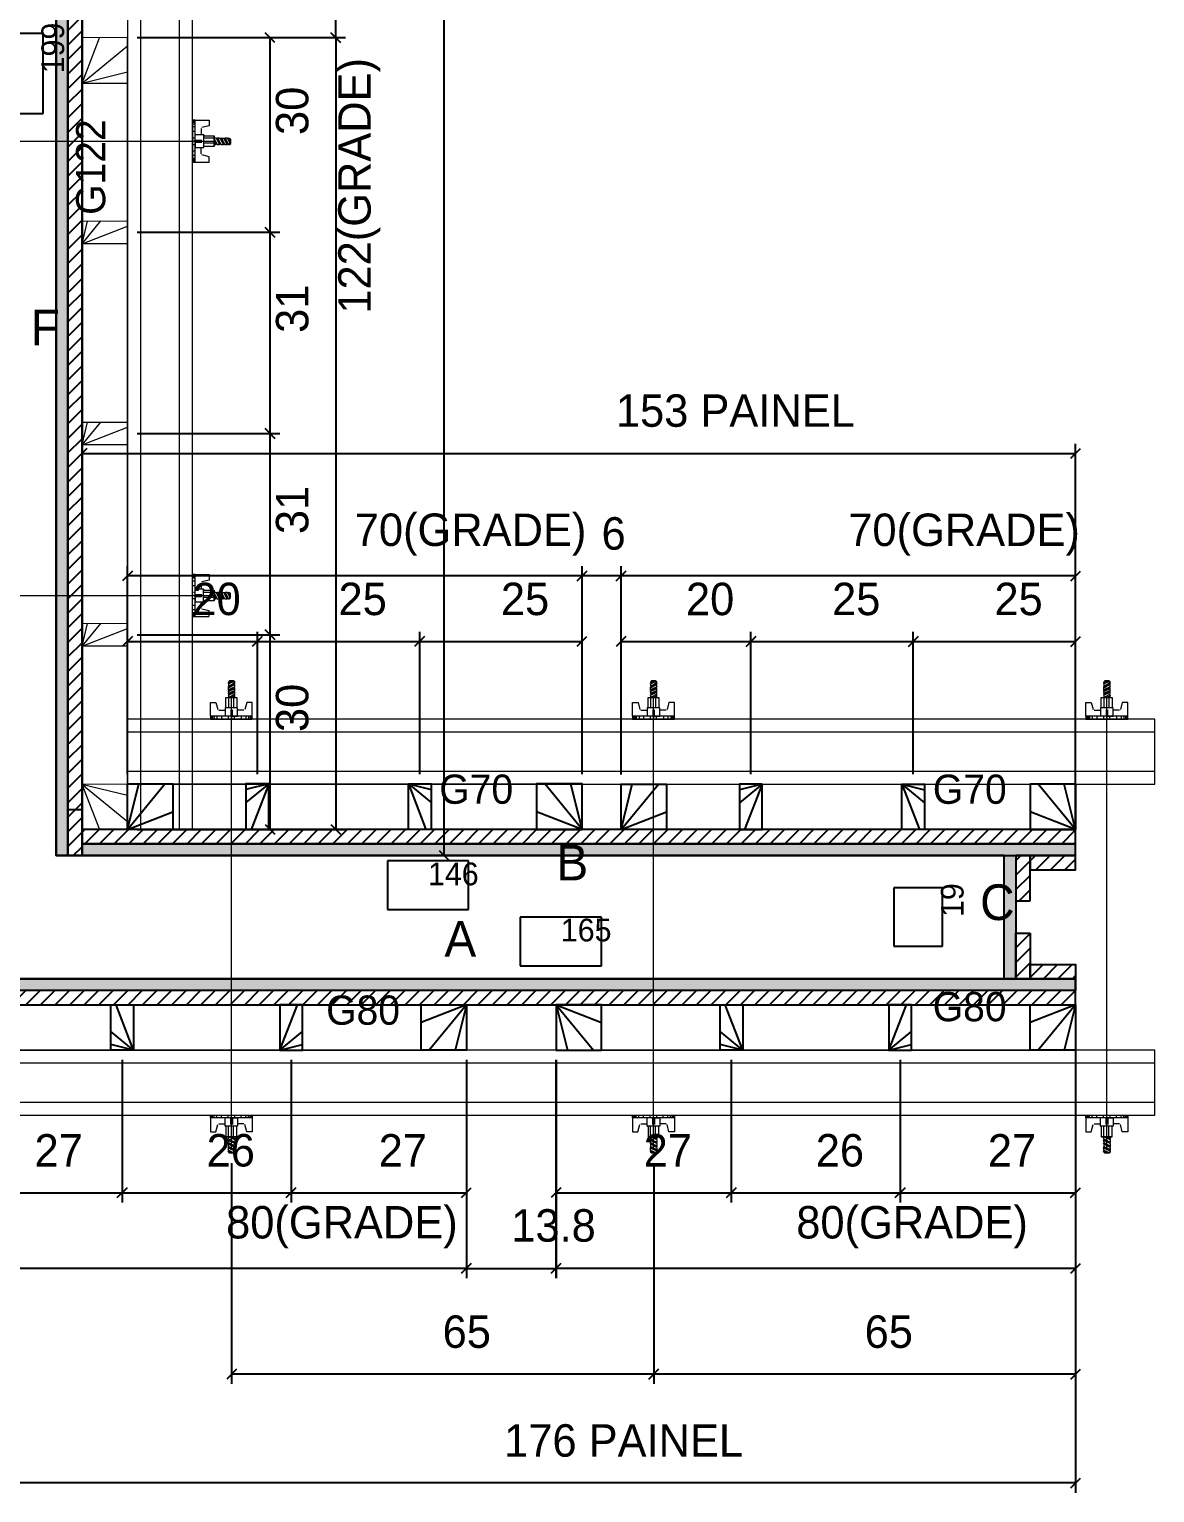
# Model space of a CAD drawing. Header units: metres. Extents: x 16439 to 20627, y 1619 to 2350.
# Drawn here: x 16614.9 to 16961.5, y 1619.1 to 2070.1 of the extents above; entities that cross this region are included whole.
import ezdxf

# ---------------------------------------------------------------- set-up
doc = ezdxf.new("R2010")
doc.units = ezdxf.units.M
for name, color, linetype in [('CHAPA', 7, 'Continuous'), ('CONCRETO', 7, 'Continuous'), ('COTA', 7, 'Continuous'), ('Hachura', 7, 'Continuous'), ('Madeira', 7, 'Continuous'), ('MEIO_PONT', 7, 'Continuous'), ('Perfil Metálico', 7, 'Continuous'), ('SARRAFO', 7, 'Continuous'), ('TEXTO_GERAL', 7, 'Continuous')]:
    doc.layers.add(name, color=color, linetype=linetype)

msp = doc.modelspace()

# ---------------------------------------------------------------- hatches: boundary and pattern name
at = {"layer": 'Hachura'}
h = msp.add_hatch(color=7, dxfattribs=at)
h.dxf.hatch_style = 1
h.paths.add_polyline_path([(16626.73, 2235.51), (16623.13, 2235.51), (16623.13, 1815.51), (16626.73, 1815.51), (16626.73, 2235.51)])
h = msp.add_hatch(dxfattribs=at)
h.set_pattern_fill('ANSI31')
h.paths.add_polyline_path([(16631.13, 2235.51), (16626.73, 2235.51), (16626.73, 1815.51), (16631.13, 1815.51), (16631.13, 2235.51)])
h = msp.add_hatch(dxfattribs=at)
h.set_pattern_fill('ANSI31')
h.paths.add_polyline_path([(16631.13, 1819.11), (16631.13, 1823.51), (16937.13, 1823.51), (16937.13, 1819.11), (16631.13, 1819.11)])
h = msp.add_hatch(color=7, dxfattribs=at)
h.dxf.hatch_style = 1
h.paths.add_polyline_path([(16631.13, 1815.51), (16937.13, 1815.51), (16937.13, 1819.11), (16631.13, 1819.11), (16631.13, 1815.51)])
h = msp.add_hatch(color=7, dxfattribs=at)
h.dxf.hatch_style = 1
h.paths.add_polyline_path([(16918.73, 1777.51), (16915.13, 1777.51), (16915.13, 1815.51), (16918.73, 1815.51), (16918.73, 1777.51)])
h = msp.add_hatch(dxfattribs=at)
h.set_pattern_fill('ANSI31')
h.paths.add_polyline_path([(16918.73, 1815.51), (16923.13, 1815.51), (16923.13, 1801.51), (16918.73, 1801.51), (16918.73, 1815.51)])
h = msp.add_hatch(dxfattribs=at)
h.set_pattern_fill('ANSI31')
h.paths.add_polyline_path([(16923.13, 1811.11), (16923.13, 1815.51), (16937.13, 1815.51), (16937.13, 1811.11), (16923.13, 1811.11)])
h = msp.add_hatch(dxfattribs=at)
h.set_pattern_fill('ANSI31')
h.paths.add_polyline_path([(16918.73, 1777.51), (16923.13, 1777.51), (16923.13, 1791.51), (16918.73, 1791.51), (16918.73, 1777.51)])
h = msp.add_hatch(dxfattribs=at)
h.set_pattern_fill('ANSI31')
h.paths.add_polyline_path([(16923.13, 1781.91), (16923.13, 1777.51), (16937.13, 1777.51), (16937.13, 1781.91), (16923.13, 1781.91)])
h = msp.add_hatch(color=7, dxfattribs=at)
h.dxf.hatch_style = 1
h.paths.add_polyline_path([(16585.13, 1777.51), (16937.13, 1777.51), (16937.13, 1773.91), (16585.13, 1773.91), (16585.13, 1777.51)])
h = msp.add_hatch(dxfattribs=at)
h.set_pattern_fill('ANSI31')
h.paths.add_polyline_path([(16585.13, 1773.91), (16585.13, 1769.51), (16937.13, 1769.51), (16937.13, 1773.91), (16585.13, 1773.91)])

# ---------------------------------------------------------------- linework, layer by layer
at = {"layer": 'CHAPA', "color": 1, "lineweight": 25}
for points in [[(16623.13, 2235.51), (16623.13, 1815.51), (16626.73, 1815.51), (16626.73, 2235.51)], [(16631.13, 1815.51), (16937.13, 1815.51), (16937.13, 1819.11), (16631.13, 1819.11)], [(16918.73, 1777.51), (16915.13, 1777.51), (16915.13, 1815.51), (16918.73, 1815.51)], [(16585.13, 1777.51), (16937.13, 1777.51), (16937.13, 1773.91), (16585.13, 1773.91)]]:
    msp.add_lwpolyline(points, close=True, dxfattribs=at)
at = {"layer": 'CONCRETO', "color": 2, "lineweight": 25}
msp.add_lwpolyline([(16915.13, 1777.51), (16915.13, 1815.51), (16623.13, 1815.51), (16623.13, 2213.51), (16585.13, 2213.51), (16585.13, 1777.51)], close=True, dxfattribs=at)
at = {"layer": 'COTA', "color": 241, "lineweight": 25}
for p, q in [((16742.61, 2235.51), (16742.61, 1815.51)), ((16709.26, 2067.52), (16709.26, 2075.53)), ((16648.11, 2067.52), (16712.26, 2067.52)), ((16648.12, 2067.52), (16692.06, 2067.52)), ((16648.13, 2067.52), (16712.26, 2067.52)), ((16689.06, 2007.53), (16689.06, 2067.52)), ((16709.26, 2067.52), (16709.26, 1823.53)), ((16648.12, 2007.53), (16692.06, 2007.53)), ((16648.12, 2007.53), (16692.06, 2007.53)), ((16689.06, 1945.53), (16689.06, 2007.53)), ((16648.12, 1945.53), (16692.06, 1945.53)), ((16648.12, 1945.53), (16692.06, 1945.53)), ((16689.06, 1883.53), (16689.06, 1945.53)), ((16631.13, 1818.51), (16631.13, 1942.38)), ((16631.13, 1939.38), (16937.13, 1939.38)), ((16937.13, 1818.51), (16937.13, 1942.38)), ((16645.13, 1840.5), (16645.13, 1904.65)), ((16785.13, 1840.52), (16785.13, 1904.65)), ((16785.13, 1840.53), (16785.13, 1904.63)), ((16797.13, 1840.48), (16797.13, 1904.63)), ((16797.13, 1840.51), (16797.13, 1904.63)), ((16937.12, 1840.51), (16937.12, 1904.63)), ((16785.13, 1901.65), (16645.13, 1901.65)), ((16797.13, 1901.63), (16785.13, 1901.63)), ((16937.12, 1901.63), (16797.13, 1901.63)), ((16645.13, 1840.53), (16645.13, 1884.45)), ((16645.13, 1881.45), (16685.13, 1881.45)), ((16648.12, 1883.53), (16692.06, 1883.53)), ((16648.12, 1883.53), (16692.06, 1883.53)), ((16685.13, 1840.53), (16685.13, 1884.45)), ((16685.13, 1840.53), (16685.13, 1884.45)), ((16685.13, 1881.45), (16735.13, 1881.45)), ((16689.06, 1823.53), (16689.06, 1883.53)), ((16735.13, 1840.53), (16735.13, 1884.45)), ((16735.13, 1840.53), (16735.13, 1884.45)), ((16735.13, 1881.45), (16785.13, 1881.45)), ((16785.13, 1840.52), (16785.13, 1884.45)), ((16797.13, 1840.51), (16797.13, 1884.44)), ((16797.13, 1881.44), (16837.13, 1881.44)), ((16837.13, 1840.51), (16837.13, 1884.44)), ((16837.13, 1840.51), (16837.13, 1884.44)), ((16837.13, 1881.44), (16887.13, 1881.44)), ((16887.13, 1840.51), (16887.13, 1884.44)), ((16887.13, 1840.51), (16887.13, 1884.44)), ((16887.13, 1881.44), (16937.13, 1881.44)), ((16937.13, 1840.51), (16937.13, 1884.44)), ((16648.13, 1823.53), (16692.06, 1823.53)), ((16648.13, 1823.53), (16712.26, 1823.53)), ((16634.13, 1815.51), (16745.61, 1815.51)), ((16937.13, 1766.47), (16937.13, 1619.11)), ((16937.13, 1766.47), (16937.13, 1652.64)), ((16643.5, 1752.47), (16643.5, 1708.54)), ((16643.5, 1752.47), (16643.5, 1708.54)), ((16695.5, 1752.47), (16695.5, 1708.54)), ((16695.5, 1752.47), (16695.5, 1708.54)), ((16749.5, 1752.47), (16749.5, 1708.54)), ((16749.5, 1752.47), (16749.5, 1685.24)), ((16749.53, 1752.47), (16749.53, 1685.24)), ((16777.1, 1752.47), (16777.1, 1708.54)), ((16777.1, 1752.47), (16777.1, 1685.24)), ((16777.13, 1752.51), (16777.13, 1685.24)), ((16831.1, 1752.47), (16831.1, 1708.54)), ((16831.1, 1752.47), (16831.1, 1708.54)), ((16883.1, 1752.47), (16883.1, 1708.54)), ((16883.1, 1752.47), (16883.1, 1708.54)), ((16937.1, 1752.47), (16937.1, 1708.54)), ((16937.13, 1752.47), (16937.13, 1685.24)), ((16677.19, 1720.71), (16677.19, 1652.64)), ((16807.19, 1720.71), (16807.19, 1652.64)), ((16807.19, 1720.71), (16807.19, 1652.64)), ((16589.5, 1711.54), (16643.5, 1711.54)), ((16643.5, 1711.54), (16695.5, 1711.54)), ((16695.5, 1711.54), (16749.5, 1711.54)), ((16777.1, 1711.54), (16831.1, 1711.54)), ((16831.1, 1711.54), (16883.1, 1711.54)), ((16883.1, 1711.54), (16937.1, 1711.54)), ((16749.5, 1688.24), (16589.5, 1688.24)), ((16749.53, 1688.24), (16777.13, 1688.24)), ((16937.13, 1688.24), (16777.1, 1688.24)), ((16807.19, 1655.64), (16677.19, 1655.64)), ((16937.13, 1655.64), (16807.19, 1655.64)), ((16937.13, 1622.11), (16585.13, 1622.11))]:
    msp.add_line(p, q, dxfattribs=at)
at = {"layer": 'COTA', "color": 180, "lineweight": 25}
for p, q in [((16619.13, 2068.84), (16604.13, 2068.84)), ((16619.13, 2044.18), (16619.13, 2068.84)), ((16604.13, 2044.18), (16619.13, 2044.18)), ((16750.17, 1813.81), (16725.17, 1813.81)), ((16725.17, 1813.81), (16725.17, 1798.81)), ((16750.17, 1798.81), (16750.17, 1813.81)), ((16896.13, 1805.51), (16881.13, 1805.51)), ((16881.13, 1805.51), (16881.13, 1787.51)), ((16896.13, 1787.51), (16896.13, 1805.51)), ((16725.17, 1798.81), (16750.17, 1798.81)), ((16791.09, 1796.51), (16766.09, 1796.51)), ((16766.09, 1796.51), (16766.09, 1781.51)), ((16791.09, 1781.51), (16791.09, 1796.51)), ((16881.13, 1787.51), (16896.13, 1787.51)), ((16766.09, 1781.51), (16791.09, 1781.51))]:
    msp.add_line(p, q, dxfattribs=at)
at = {"layer": 'COTA', "color": 0, "lineweight": 25}
for p, q in [((16690.56, 2066.02), (16687.56, 2069.02)), ((16710.76, 2066.02), (16707.76, 2069.02)), ((16707.76, 2069.02), (16710.76, 2066.02)), ((16690.56, 2006.03), (16687.56, 2009.03)), ((16687.56, 2009.03), (16690.56, 2006.03)), ((16690.56, 1944.03), (16687.56, 1947.03)), ((16687.56, 1947.03), (16690.56, 1944.03)), ((16632.63, 1940.88), (16629.63, 1937.88)), ((16935.63, 1937.88), (16938.63, 1940.88)), ((16646.63, 1903.15), (16643.63, 1900.15)), ((16783.63, 1900.15), (16786.63, 1903.15)), ((16786.63, 1903.13), (16783.63, 1900.13)), ((16798.63, 1903.13), (16795.63, 1900.13)), ((16795.63, 1900.13), (16798.63, 1903.13)), ((16935.62, 1900.13), (16938.62, 1903.13)), ((16646.63, 1882.95), (16643.63, 1879.95)), ((16683.63, 1879.95), (16686.63, 1882.95)), ((16686.63, 1882.95), (16683.63, 1879.95)), ((16690.56, 1882.03), (16687.56, 1885.03)), ((16687.56, 1885.03), (16690.56, 1882.03)), ((16733.63, 1879.95), (16736.63, 1882.95)), ((16736.63, 1882.95), (16733.63, 1879.95)), ((16783.63, 1879.95), (16786.63, 1882.95)), ((16798.63, 1882.94), (16795.63, 1879.94)), ((16835.63, 1879.94), (16838.63, 1882.94)), ((16838.63, 1882.94), (16835.63, 1879.94)), ((16885.63, 1879.94), (16888.63, 1882.94)), ((16888.63, 1882.94), (16885.63, 1879.94)), ((16935.63, 1879.94), (16938.63, 1882.94)), ((16687.56, 1825.03), (16690.56, 1822.03)), ((16707.76, 1825.03), (16710.76, 1822.03)), ((16741.11, 1817.01), (16744.11, 1814.01)), ((16642, 1710.04), (16645, 1713.04)), ((16645, 1713.04), (16642, 1710.04)), ((16694, 1710.04), (16697, 1713.04)), ((16697, 1713.04), (16694, 1710.04)), ((16748, 1710.04), (16751, 1713.04)), ((16778.6, 1713.04), (16775.6, 1710.04)), ((16829.6, 1710.04), (16832.6, 1713.04)), ((16832.6, 1713.04), (16829.6, 1710.04)), ((16881.6, 1710.04), (16884.6, 1713.04)), ((16884.6, 1713.04), (16881.6, 1710.04)), ((16935.6, 1710.04), (16938.6, 1713.04)), ((16748, 1686.74), (16751, 1689.74)), ((16751.03, 1689.74), (16748.03, 1686.74)), ((16778.6, 1689.74), (16775.6, 1686.74)), ((16775.63, 1686.74), (16778.63, 1689.74)), ((16935.63, 1686.74), (16938.63, 1689.74)), ((16678.69, 1657.14), (16675.69, 1654.14)), ((16808.69, 1657.14), (16805.69, 1654.14)), ((16805.69, 1654.14), (16808.69, 1657.14)), ((16935.63, 1654.14), (16938.63, 1657.14)), ((16935.63, 1620.61), (16938.63, 1623.61))]:
    msp.add_line(p, q, dxfattribs=at)
at = {"layer": 'Hachura', "color": 0, "lineweight": 9}
for p, q in [((16666.04, 2041.91), (16665.11, 2041.91)), ((16666.04, 2041.7), (16665.11, 2041.7)), ((16666.04, 2041.37), (16665.11, 2041.37)), ((16666.04, 2040.9), (16665.11, 2040.9)), ((16666.04, 2040.06), (16665.11, 2040.06)), ((16665.12, 2042.05), (16665.12, 2029.16)), ((16666.02, 2042.05), (16665.12, 2042.05)), ((16665.12, 2041.1), (16665.12, 2033.28)), ((16666.04, 2038.63), (16665.12, 2038.63)), ((16666.02, 2029.15), (16666.02, 2042.05)), ((16666.02, 2042.05), (16670.28, 2042.05)), ((16667.83, 2039.48), (16667.83, 2037.53)), ((16670.28, 2040.37), (16668.07, 2039.79)), ((16670.28, 2042.05), (16670.28, 2040.37)), ((16666.02, 2035.6), (16665.12, 2035.6)), ((16665.27, 2034.64), (16665.7, 2034.64)), ((16665.89, 2036.58), (16665.46, 2036.58)), ((16665.7, 2034.64), (16665.91, 2034.64)), ((16668.6, 2037.54), (16666.02, 2037.54)), ((16668.02, 2035.81), (16666.02, 2035.81)), ((16666.02, 2035.6), (16666.02, 2033.67)), ((16666.02, 2035.29), (16668.02, 2035.29)), ((16666.02, 2034.31), (16666.02, 2034.96)), ((16666.02, 2029.15), (16666.02, 2034.31)), ((16668.6, 2033.67), (16668.6, 2037.54)), ((16668.6, 2037.54), (16668.6, 2037.28)), ((16668.6, 2037.54), (16668.6, 2037.28)), ((16668.6, 2037.28), (16671.82, 2037.28)), ((16671.82, 2036.51), (16668.6, 2036.51)), ((16671.82, 2034.96), (16668.6, 2034.96)), ((16671.76, 2037.28), (16671.76, 2033.93)), ((16671.82, 2037.28), (16671.82, 2033.93)), ((16672.47, 2036.51), (16671.82, 2036.51)), ((16672.79, 2034.57), (16671.82, 2036.51)), ((16671.82, 2035.73), (16672.46, 2034.46)), ((16671.82, 2035.47), (16672.28, 2034.57)), ((16671.82, 2034.57), (16672.28, 2034.57)), ((16672.47, 2036.51), (16673.44, 2034.57)), ((16672.55, 2036.61), (16673.62, 2034.46)), ((16673.86, 2034.5), (16672.78, 2036.66)), ((16672.79, 2034.57), (16673.44, 2034.57)), ((16673.42, 2036.51), (16672.98, 2036.51)), ((16673.95, 2034.57), (16672.98, 2036.51)), ((16673.42, 2036.51), (16673.63, 2036.51)), ((16673.63, 2036.51), (16674.6, 2034.57)), ((16673.71, 2036.61), (16674.78, 2034.46)), ((16675.02, 2034.5), (16673.94, 2036.66)), ((16673.95, 2034.57), (16674.6, 2034.57)), ((16674.15, 2036.51), (16674.79, 2036.51)), ((16675.11, 2034.57), (16674.15, 2036.51)), ((16674.39, 2034.57), (16674.6, 2034.57)), ((16674.79, 2036.51), (16675.76, 2034.57)), ((16674.87, 2036.61), (16675.94, 2034.46)), ((16676.18, 2034.5), (16675.1, 2036.66)), ((16675.11, 2034.57), (16675.76, 2034.57)), ((16676.27, 2034.57), (16675.31, 2036.51)), ((16675.95, 2036.51), (16675.31, 2036.51)), ((16676.27, 2034.57), (16675.31, 2036.51)), ((16675.95, 2036.51), (16676.6, 2035.22)), ((16676.03, 2036.61), (16676.6, 2035.47)), ((16676.6, 2035.99), (16676.26, 2036.66)), ((16676.27, 2034.57), (16676.6, 2034.57)), ((16676.6, 2036.25), (16676.47, 2036.51)), ((16676.59, 2036.5), (16676.92, 2036.18)), ((16676.59, 2036.5), (16676.59, 2034.57)), ((16676.59, 2034.57), (16676.92, 2034.89)), ((16676.92, 2034.89), (16676.92, 2036.18)), ((16666.04, 2032.56), (16665.11, 2032.56)), ((16666.04, 2031.15), (16665.11, 2031.15)), ((16666.04, 2030.31), (16665.11, 2030.31)), ((16666.04, 2029.84), (16665.11, 2029.84)), ((16666.04, 2029.5), (16665.11, 2029.5)), ((16666.02, 2033.67), (16668.6, 2033.67)), ((16667.83, 2031.72), (16667.83, 2033.67)), ((16670.28, 2030.83), (16668.07, 2031.41)), ((16671.82, 2033.93), (16668.6, 2033.93)), ((16670.28, 2029.15), (16670.28, 2030.83)), ((16666.04, 2029.29), (16665.11, 2029.29)), ((16665.12, 2029.16), (16670.25, 2029.16)), ((16666.01, 1901.91), (16665.08, 1901.91)), ((16666.01, 1901.7), (16665.08, 1901.7)), ((16666.01, 1901.37), (16665.08, 1901.37)), ((16666.01, 1900.9), (16665.08, 1900.9)), ((16666.01, 1900.06), (16665.08, 1900.06)), ((16665.09, 1902.05), (16665.09, 1889.16)), ((16665.99, 1902.05), (16665.09, 1902.05)), ((16665.09, 1901.1), (16665.09, 1893.28)), ((16665.99, 1889.15), (16665.99, 1902.05)), ((16665.99, 1902.05), (16670.25, 1902.05)), ((16667.8, 1899.48), (16667.8, 1897.53)), ((16670.25, 1900.37), (16668.04, 1899.79)), ((16670.25, 1902.05), (16670.25, 1900.37)), ((16666.01, 1898.63), (16665.09, 1898.63)), ((16665.99, 1895.6), (16665.09, 1895.6)), ((16665.24, 1894.64), (16665.67, 1894.64)), ((16665.87, 1896.58), (16665.43, 1896.58)), ((16665.67, 1894.64), (16665.88, 1894.64)), ((16668.57, 1897.54), (16665.99, 1897.54)), ((16667.99, 1895.81), (16665.99, 1895.81)), ((16665.99, 1895.6), (16665.99, 1893.67)), ((16665.99, 1895.29), (16667.99, 1895.29)), ((16665.99, 1894.31), (16665.99, 1894.96)), ((16665.99, 1889.15), (16665.99, 1894.31)), ((16668.57, 1893.67), (16668.57, 1897.54)), ((16668.57, 1897.54), (16668.57, 1897.28)), ((16668.57, 1897.54), (16668.57, 1897.28)), ((16668.57, 1897.28), (16671.8, 1897.28)), ((16671.8, 1896.51), (16668.57, 1896.51)), ((16671.8, 1894.96), (16668.57, 1894.96)), ((16671.73, 1897.28), (16671.73, 1893.93)), ((16671.8, 1897.28), (16671.8, 1893.93)), ((16672.44, 1896.51), (16671.8, 1896.51)), ((16672.76, 1894.57), (16671.8, 1896.51)), ((16671.8, 1895.73), (16672.43, 1894.46)), ((16671.8, 1895.47), (16672.25, 1894.57)), ((16671.8, 1894.57), (16672.25, 1894.57)), ((16672.44, 1896.51), (16673.41, 1894.57)), ((16672.52, 1896.61), (16673.59, 1894.46)), ((16673.83, 1894.5), (16672.75, 1896.66)), ((16672.76, 1894.57), (16673.41, 1894.57)), ((16673.39, 1896.51), (16672.96, 1896.51)), ((16673.93, 1894.57), (16672.96, 1896.51)), ((16673.39, 1896.51), (16673.6, 1896.51)), ((16673.6, 1896.51), (16674.57, 1894.57)), ((16673.68, 1896.61), (16674.75, 1894.46)), ((16674.99, 1894.5), (16673.91, 1896.66)), ((16673.93, 1894.57), (16674.57, 1894.57)), ((16674.12, 1896.51), (16674.76, 1896.51)), ((16675.09, 1894.57), (16674.12, 1896.51)), ((16674.36, 1894.57), (16674.57, 1894.57)), ((16674.76, 1896.51), (16675.73, 1894.57)), ((16674.84, 1896.61), (16675.91, 1894.46)), ((16676.15, 1894.5), (16675.07, 1896.66)), ((16675.09, 1894.57), (16675.73, 1894.57)), ((16676.25, 1894.57), (16675.28, 1896.51)), ((16675.92, 1896.51), (16675.28, 1896.51)), ((16676.25, 1894.57), (16675.28, 1896.51)), ((16675.92, 1896.51), (16676.57, 1895.22)), ((16676, 1896.61), (16676.57, 1895.47)), ((16676.57, 1895.99), (16676.23, 1896.66)), ((16676.25, 1894.57), (16676.57, 1894.57)), ((16676.57, 1896.25), (16676.44, 1896.51)), ((16676.57, 1896.5), (16676.89, 1896.18)), ((16676.57, 1896.5), (16676.57, 1894.57)), ((16676.57, 1894.57), (16676.89, 1894.89)), ((16676.89, 1894.89), (16676.89, 1896.18)), ((16666.01, 1892.56), (16665.08, 1892.56)), ((16666.01, 1891.15), (16665.08, 1891.15)), ((16666.01, 1890.31), (16665.08, 1890.31)), ((16666.01, 1889.84), (16665.08, 1889.84)), ((16665.99, 1893.67), (16668.57, 1893.67)), ((16667.8, 1891.72), (16667.8, 1893.67)), ((16670.25, 1890.83), (16668.04, 1891.41)), ((16671.8, 1893.93), (16668.57, 1893.93)), ((16670.25, 1889.15), (16670.25, 1890.83)), ((16666.01, 1889.5), (16665.08, 1889.5)), ((16666.01, 1889.29), (16665.08, 1889.29)), ((16665.09, 1889.16), (16670.23, 1889.16)), ((16676.74, 1868.99), (16676.07, 1868.65)), ((16678.23, 1868.58), (16676.07, 1867.49)), ((16678.23, 1867.41), (16676.07, 1866.33)), ((16676.13, 1868.42), (16677.26, 1868.99)), ((16676.13, 1867.26), (16678.27, 1868.33)), ((16676.13, 1866.1), (16678.27, 1867.17)), ((16676.23, 1868.99), (16676.55, 1869.31)), ((16676.48, 1868.99), (16676.23, 1868.86)), ((16676.23, 1868.35), (16677.52, 1868.99)), ((16676.23, 1868.99), (16678.16, 1868.99)), ((16678.16, 1868.67), (16676.23, 1867.7)), ((16678.16, 1868.67), (16676.23, 1867.7)), ((16676.23, 1868.35), (16676.23, 1867.7)), ((16676.23, 1867.18), (16678.16, 1868.15)), ((16678.16, 1867.51), (16676.23, 1866.54)), ((16676.23, 1866.54), (16676.23, 1867.18)), ((16677.84, 1869.31), (16676.55, 1869.31)), ((16678.16, 1868.99), (16677.84, 1869.31)), ((16678.16, 1868.67), (16678.16, 1868.99)), ((16678.16, 1867.51), (16678.16, 1868.15)), ((16806.74, 1868.99), (16806.07, 1868.65)), ((16808.23, 1868.58), (16806.07, 1867.49)), ((16808.23, 1867.41), (16806.07, 1866.33)), ((16806.13, 1868.42), (16807.26, 1868.99)), ((16806.13, 1867.26), (16808.27, 1868.33)), ((16806.13, 1866.1), (16808.27, 1867.17)), ((16806.23, 1868.99), (16806.55, 1869.31)), ((16806.48, 1868.99), (16806.23, 1868.86)), ((16806.23, 1868.35), (16807.52, 1868.99)), ((16806.23, 1868.99), (16808.16, 1868.99)), ((16808.16, 1868.67), (16806.23, 1867.7)), ((16808.16, 1868.67), (16806.23, 1867.7)), ((16806.23, 1868.35), (16806.23, 1867.7)), ((16806.23, 1867.18), (16808.16, 1868.15)), ((16808.16, 1867.51), (16806.23, 1866.54)), ((16806.23, 1866.54), (16806.23, 1867.18)), ((16807.84, 1869.31), (16806.55, 1869.31)), ((16808.16, 1868.99), (16807.84, 1869.31)), ((16808.16, 1868.67), (16808.16, 1868.99)), ((16808.16, 1867.51), (16808.16, 1868.15)), ((16946.34, 1868.99), (16945.67, 1868.65)), ((16947.83, 1868.58), (16945.67, 1867.49)), ((16947.83, 1867.41), (16945.67, 1866.33)), ((16945.73, 1868.42), (16946.86, 1868.99)), ((16945.73, 1867.26), (16947.87, 1868.33)), ((16945.73, 1866.1), (16947.87, 1867.17)), ((16946.08, 1868.99), (16945.82, 1868.86)), ((16945.82, 1868.35), (16947.11, 1868.99)), ((16947.76, 1868.67), (16945.82, 1867.7)), ((16947.76, 1868.67), (16945.82, 1867.7)), ((16945.82, 1868.35), (16945.82, 1867.7)), ((16945.82, 1867.18), (16947.76, 1868.15)), ((16947.76, 1867.51), (16945.82, 1866.54)), ((16945.82, 1866.54), (16945.82, 1867.18)), ((16945.83, 1868.99), (16946.15, 1869.31)), ((16945.83, 1868.99), (16947.76, 1868.99)), ((16947.44, 1869.31), (16946.15, 1869.31)), ((16947.76, 1868.99), (16947.44, 1869.31)), ((16947.76, 1868.67), (16947.76, 1868.99)), ((16947.76, 1867.51), (16947.76, 1868.15)), ((16670.68, 1858.41), (16670.68, 1862.67)), ((16670.68, 1862.67), (16672.36, 1862.67)), ((16672.36, 1862.67), (16672.94, 1860.46)), ((16675.45, 1864.22), (16678.81, 1864.22)), ((16675.45, 1860.99), (16675.45, 1864.22)), ((16675.45, 1864.15), (16678.81, 1864.15)), ((16678.23, 1866.25), (16676.07, 1865.17)), ((16676.13, 1864.94), (16678.27, 1866.01)), ((16676.23, 1866.02), (16678.16, 1866.99)), ((16678.16, 1866.35), (16676.23, 1865.38)), ((16676.23, 1865.81), (16676.23, 1866.02)), ((16676.23, 1864.86), (16678.16, 1865.83)), ((16676.23, 1865.81), (16676.23, 1865.38)), ((16678.16, 1865.19), (16676.23, 1864.22)), ((16676.23, 1864.86), (16676.23, 1864.22)), ((16676.23, 1864.22), (16676.23, 1860.99)), ((16677, 1864.22), (16678.27, 1864.85)), ((16677.26, 1864.22), (16678.16, 1864.67)), ((16677.77, 1864.22), (16677.77, 1860.99)), ((16678.16, 1866.35), (16678.16, 1866.99)), ((16678.16, 1866.78), (16678.16, 1866.99)), ((16678.16, 1865.19), (16678.16, 1865.83)), ((16678.16, 1864.22), (16678.16, 1864.67)), ((16678.81, 1864.22), (16678.81, 1860.99)), ((16681.9, 1862.67), (16681.32, 1860.46)), ((16683.58, 1862.67), (16681.9, 1862.67)), ((16683.57, 1857.51), (16683.57, 1862.65)), ((16800.68, 1858.41), (16800.68, 1862.67)), ((16800.68, 1862.67), (16802.36, 1862.67)), ((16802.36, 1862.67), (16802.94, 1860.46)), ((16805.45, 1864.22), (16808.81, 1864.22)), ((16805.45, 1860.99), (16805.45, 1864.22)), ((16805.45, 1864.15), (16808.81, 1864.15)), ((16808.23, 1866.25), (16806.07, 1865.17)), ((16806.13, 1864.94), (16808.27, 1866.01)), ((16806.23, 1866.02), (16808.16, 1866.99)), ((16808.16, 1866.35), (16806.23, 1865.38)), ((16806.23, 1865.81), (16806.23, 1866.02)), ((16806.23, 1864.86), (16808.16, 1865.83)), ((16806.23, 1865.81), (16806.23, 1865.38)), ((16808.16, 1865.19), (16806.23, 1864.22)), ((16806.23, 1864.86), (16806.23, 1864.22)), ((16806.23, 1864.22), (16806.23, 1860.99)), ((16807, 1864.22), (16808.27, 1864.85)), ((16807.26, 1864.22), (16808.16, 1864.67)), ((16807.77, 1864.22), (16807.77, 1860.99)), ((16808.16, 1866.35), (16808.16, 1866.99)), ((16808.16, 1866.78), (16808.16, 1866.99)), ((16808.16, 1865.19), (16808.16, 1865.83)), ((16808.16, 1864.22), (16808.16, 1864.67)), ((16808.81, 1864.22), (16808.81, 1860.99)), ((16811.9, 1862.67), (16811.32, 1860.46)), ((16813.58, 1862.67), (16811.9, 1862.67)), ((16813.57, 1857.51), (16813.57, 1862.65)), ((16940.28, 1858.41), (16940.28, 1862.67)), ((16940.28, 1862.67), (16941.96, 1862.67)), ((16941.96, 1862.67), (16942.54, 1860.46)), ((16945.05, 1864.22), (16948.4, 1864.22)), ((16945.05, 1860.99), (16945.05, 1864.22)), ((16945.05, 1864.15), (16948.4, 1864.15)), ((16947.83, 1866.25), (16945.67, 1865.17)), ((16945.73, 1864.94), (16947.87, 1866.01)), ((16945.82, 1866.02), (16947.76, 1866.99)), ((16947.76, 1866.35), (16945.82, 1865.38)), ((16945.82, 1865.81), (16945.82, 1866.02)), ((16945.82, 1864.86), (16947.76, 1865.83)), ((16945.82, 1865.81), (16945.82, 1865.38)), ((16947.76, 1865.19), (16945.82, 1864.22)), ((16945.82, 1864.86), (16945.82, 1864.22)), ((16945.82, 1864.22), (16945.82, 1860.99)), ((16946.6, 1864.22), (16947.87, 1864.85)), ((16946.86, 1864.22), (16947.76, 1864.67)), ((16947.37, 1864.22), (16947.37, 1860.99)), ((16947.76, 1866.35), (16947.76, 1866.99)), ((16947.76, 1866.78), (16947.76, 1866.99)), ((16947.76, 1865.19), (16947.76, 1865.83)), ((16947.76, 1864.22), (16947.76, 1864.67)), ((16948.4, 1864.22), (16948.4, 1860.99)), ((16951.5, 1862.67), (16950.92, 1860.46)), ((16953.18, 1862.67), (16951.5, 1862.67)), ((16953.17, 1857.51), (16953.17, 1862.65)), ((16683.58, 1858.41), (16670.68, 1858.41)), ((16670.68, 1858.41), (16670.68, 1857.51)), ((16670.82, 1858.43), (16670.82, 1857.5)), ((16671.03, 1858.43), (16671.03, 1857.5)), ((16671.36, 1858.43), (16671.36, 1857.5)), ((16671.83, 1858.43), (16671.83, 1857.5)), ((16672.67, 1858.43), (16672.67, 1857.5)), ((16673.25, 1860.22), (16675.2, 1860.22)), ((16674.1, 1858.43), (16674.1, 1857.51)), ((16679.06, 1860.99), (16675.19, 1860.99)), ((16675.19, 1860.99), (16675.19, 1858.41)), ((16675.19, 1860.99), (16675.45, 1860.99)), ((16675.19, 1860.99), (16675.45, 1860.99)), ((16676.15, 1858.29), (16676.15, 1857.85)), ((16676.92, 1860.41), (16676.92, 1858.41)), ((16677.13, 1858.41), (16679.06, 1858.41)), ((16677.13, 1858.41), (16677.13, 1857.51)), ((16677.44, 1858.41), (16677.44, 1860.41)), ((16678.42, 1858.41), (16677.77, 1858.41)), ((16678.09, 1858.09), (16678.09, 1858.31)), ((16683.58, 1858.41), (16678.42, 1858.41)), ((16679.06, 1858.41), (16679.06, 1860.99)), ((16681.01, 1860.22), (16679.06, 1860.22)), ((16680.17, 1858.43), (16680.17, 1857.5)), ((16681.58, 1858.43), (16681.58, 1857.5)), ((16682.43, 1858.43), (16682.43, 1857.5)), ((16682.89, 1858.43), (16682.89, 1857.5)), ((16683.23, 1858.43), (16683.23, 1857.5)), ((16683.44, 1858.43), (16683.44, 1857.5)), ((16813.58, 1858.41), (16800.68, 1858.41)), ((16800.68, 1858.41), (16800.68, 1857.51)), ((16800.82, 1858.43), (16800.82, 1857.5)), ((16801.03, 1858.43), (16801.03, 1857.5)), ((16801.36, 1858.43), (16801.36, 1857.5)), ((16801.83, 1858.43), (16801.83, 1857.5)), ((16802.67, 1858.43), (16802.67, 1857.5)), ((16803.25, 1860.22), (16805.2, 1860.22)), ((16804.1, 1858.43), (16804.1, 1857.51)), ((16809.06, 1860.99), (16805.19, 1860.99)), ((16805.19, 1860.99), (16805.19, 1858.41)), ((16805.19, 1860.99), (16805.45, 1860.99)), ((16805.19, 1860.99), (16805.45, 1860.99)), ((16806.15, 1858.29), (16806.15, 1857.85)), ((16806.92, 1860.41), (16806.92, 1858.41)), ((16807.13, 1858.41), (16809.06, 1858.41)), ((16807.13, 1858.41), (16807.13, 1857.51)), ((16807.44, 1858.41), (16807.44, 1860.41)), ((16808.42, 1858.41), (16807.77, 1858.41)), ((16808.09, 1858.09), (16808.09, 1858.31)), ((16813.58, 1858.41), (16808.42, 1858.41)), ((16809.06, 1858.41), (16809.06, 1860.99)), ((16811.01, 1860.22), (16809.06, 1860.22)), ((16810.17, 1858.43), (16810.17, 1857.5)), ((16811.58, 1858.43), (16811.58, 1857.5)), ((16812.43, 1858.43), (16812.43, 1857.5)), ((16812.89, 1858.43), (16812.89, 1857.5)), ((16813.23, 1858.43), (16813.23, 1857.5)), ((16813.44, 1858.43), (16813.44, 1857.5)), ((16953.18, 1858.41), (16940.28, 1858.41)), ((16940.28, 1858.41), (16940.28, 1857.51)), ((16940.42, 1858.43), (16940.42, 1857.5)), ((16940.63, 1858.43), (16940.63, 1857.5)), ((16940.96, 1858.43), (16940.96, 1857.5)), ((16941.43, 1858.43), (16941.43, 1857.5)), ((16942.27, 1858.43), (16942.27, 1857.5)), ((16942.85, 1860.22), (16944.8, 1860.22)), ((16943.7, 1858.43), (16943.7, 1857.51)), ((16948.66, 1860.99), (16944.79, 1860.99)), ((16944.79, 1860.99), (16944.79, 1858.41)), ((16944.79, 1860.99), (16945.05, 1860.99)), ((16944.79, 1860.99), (16945.05, 1860.99)), ((16945.75, 1858.29), (16945.75, 1857.85)), ((16946.52, 1860.41), (16946.52, 1858.41)), ((16946.73, 1858.41), (16948.66, 1858.41)), ((16946.73, 1858.41), (16946.73, 1857.51)), ((16947.04, 1858.41), (16947.04, 1860.41)), ((16948.02, 1858.41), (16947.37, 1858.41)), ((16947.69, 1858.09), (16947.69, 1858.31)), ((16953.18, 1858.41), (16948.02, 1858.41)), ((16948.66, 1858.41), (16948.66, 1860.99)), ((16950.61, 1860.22), (16948.66, 1860.22)), ((16949.77, 1858.43), (16949.77, 1857.5)), ((16951.18, 1858.43), (16951.18, 1857.5)), ((16952.03, 1858.43), (16952.03, 1857.5)), ((16952.49, 1858.43), (16952.49, 1857.5)), ((16952.83, 1858.43), (16952.83, 1857.5)), ((16953.04, 1858.43), (16953.04, 1857.5)), ((16670.68, 1857.51), (16683.57, 1857.51)), ((16671.63, 1857.51), (16679.45, 1857.51)), ((16678.09, 1857.66), (16678.09, 1858.09)), ((16800.68, 1857.51), (16813.57, 1857.51)), ((16801.63, 1857.51), (16809.45, 1857.51)), ((16808.09, 1857.66), (16808.09, 1858.09)), ((16940.28, 1857.51), (16953.17, 1857.51)), ((16941.23, 1857.51), (16949.05, 1857.51)), ((16947.69, 1857.66), (16947.69, 1858.09)), ((16670.67, 1735.51), (16683.57, 1735.51)), ((16670.67, 1734.61), (16670.67, 1735.51)), ((16683.57, 1734.61), (16670.67, 1734.61)), ((16670.67, 1734.61), (16670.67, 1730.35)), ((16670.81, 1734.59), (16670.81, 1735.52)), ((16671.02, 1734.59), (16671.02, 1735.52)), ((16671.36, 1734.59), (16671.36, 1735.52)), ((16671.63, 1735.51), (16679.44, 1735.51)), ((16671.82, 1734.59), (16671.82, 1735.52)), ((16672.35, 1730.35), (16672.93, 1732.56)), ((16672.66, 1734.59), (16672.66, 1735.52)), ((16673.24, 1732.8), (16675.19, 1732.8)), ((16674.1, 1734.59), (16674.1, 1735.51)), ((16675.19, 1732.03), (16675.19, 1734.61)), ((16679.06, 1732.03), (16675.19, 1732.03)), ((16675.19, 1732.03), (16675.45, 1732.03)), ((16675.19, 1732.03), (16675.45, 1732.03)), ((16675.45, 1732.03), (16675.45, 1728.8)), ((16676.15, 1734.73), (16676.15, 1735.17)), ((16676.22, 1728.8), (16676.22, 1732.03)), ((16676.92, 1732.61), (16676.92, 1734.61)), ((16677.12, 1734.61), (16679.06, 1734.61)), ((16677.13, 1734.61), (16677.13, 1735.51)), ((16677.43, 1734.61), (16677.43, 1732.61)), ((16678.41, 1734.61), (16677.77, 1734.61)), ((16677.77, 1728.8), (16677.77, 1732.03)), ((16678.08, 1735.36), (16678.08, 1734.93)), ((16678.08, 1734.93), (16678.08, 1734.72)), ((16683.57, 1734.61), (16678.41, 1734.61)), ((16678.8, 1728.8), (16678.8, 1732.03)), ((16679.06, 1734.61), (16679.06, 1732.03)), ((16681, 1732.8), (16679.06, 1732.8)), ((16680.16, 1734.59), (16680.16, 1735.52)), ((16681.89, 1730.35), (16681.31, 1732.56)), ((16681.58, 1734.59), (16681.58, 1735.52)), ((16682.42, 1734.59), (16682.42, 1735.52)), ((16682.88, 1734.59), (16682.88, 1735.52)), ((16683.22, 1734.59), (16683.22, 1735.52)), ((16683.43, 1734.59), (16683.43, 1735.52)), ((16683.57, 1735.51), (16683.57, 1730.37)), ((16800.67, 1735.51), (16813.57, 1735.51)), ((16800.67, 1734.61), (16800.67, 1735.51)), ((16813.57, 1734.61), (16800.67, 1734.61)), ((16800.67, 1734.61), (16800.67, 1730.35)), ((16800.81, 1734.59), (16800.81, 1735.52)), ((16801.02, 1734.59), (16801.02, 1735.52)), ((16801.36, 1734.59), (16801.36, 1735.52)), ((16801.63, 1735.51), (16809.44, 1735.51)), ((16801.82, 1734.59), (16801.82, 1735.52)), ((16802.35, 1730.35), (16802.93, 1732.56)), ((16802.66, 1734.59), (16802.66, 1735.52)), ((16803.24, 1732.8), (16805.19, 1732.8)), ((16804.1, 1734.59), (16804.1, 1735.51)), ((16805.19, 1732.03), (16805.19, 1734.61)), ((16809.06, 1732.03), (16805.19, 1732.03)), ((16805.19, 1732.03), (16805.45, 1732.03)), ((16805.19, 1732.03), (16805.45, 1732.03)), ((16805.45, 1732.03), (16805.45, 1728.8)), ((16806.15, 1734.73), (16806.15, 1735.17)), ((16806.22, 1728.8), (16806.22, 1732.03)), ((16806.92, 1732.61), (16806.92, 1734.61)), ((16807.12, 1734.61), (16809.06, 1734.61)), ((16807.13, 1734.61), (16807.13, 1735.51)), ((16807.43, 1734.61), (16807.43, 1732.61)), ((16808.41, 1734.61), (16807.77, 1734.61)), ((16807.77, 1728.8), (16807.77, 1732.03)), ((16808.08, 1735.36), (16808.08, 1734.93)), ((16808.08, 1734.93), (16808.08, 1734.72)), ((16813.57, 1734.61), (16808.41, 1734.61)), ((16808.8, 1728.8), (16808.8, 1732.03)), ((16809.06, 1734.61), (16809.06, 1732.03)), ((16811, 1732.8), (16809.06, 1732.8)), ((16810.16, 1734.59), (16810.16, 1735.52)), ((16811.89, 1730.35), (16811.31, 1732.56)), ((16811.58, 1734.59), (16811.58, 1735.52)), ((16812.42, 1734.59), (16812.42, 1735.52)), ((16812.88, 1734.59), (16812.88, 1735.52)), ((16813.22, 1734.59), (16813.22, 1735.52)), ((16813.43, 1734.59), (16813.43, 1735.52)), ((16813.57, 1735.51), (16813.57, 1730.37)), ((16940.28, 1735.51), (16953.17, 1735.51)), ((16940.28, 1734.61), (16940.28, 1735.51)), ((16953.18, 1734.61), (16940.28, 1734.61)), ((16940.28, 1734.61), (16940.28, 1730.35)), ((16940.42, 1734.59), (16940.42, 1735.52)), ((16940.63, 1734.59), (16940.63, 1735.52)), ((16940.96, 1734.59), (16940.96, 1735.52)), ((16941.23, 1735.51), (16949.05, 1735.51)), ((16941.43, 1734.59), (16941.43, 1735.52)), ((16941.96, 1730.35), (16942.54, 1732.56)), ((16942.27, 1734.59), (16942.27, 1735.52)), ((16942.85, 1732.8), (16944.8, 1732.8)), ((16943.7, 1734.59), (16943.7, 1735.51)), ((16944.79, 1732.03), (16944.79, 1734.61)), ((16948.66, 1732.03), (16944.79, 1732.03)), ((16944.79, 1732.03), (16945.05, 1732.03)), ((16944.79, 1732.03), (16945.05, 1732.03)), ((16945.05, 1732.03), (16945.05, 1728.8)), ((16945.75, 1734.73), (16945.75, 1735.17)), ((16945.83, 1728.8), (16945.83, 1732.03)), ((16946.52, 1732.61), (16946.52, 1734.61)), ((16946.73, 1734.61), (16946.73, 1735.51)), ((16946.73, 1734.61), (16948.66, 1734.61)), ((16947.04, 1734.61), (16947.04, 1732.61)), ((16948.02, 1734.61), (16947.37, 1734.61)), ((16947.37, 1728.8), (16947.37, 1732.03)), ((16947.69, 1735.36), (16947.69, 1734.93)), ((16947.69, 1734.93), (16947.69, 1734.72)), ((16953.18, 1734.61), (16948.02, 1734.61)), ((16948.41, 1728.8), (16948.41, 1732.03)), ((16948.66, 1734.61), (16948.66, 1732.03)), ((16950.61, 1732.8), (16948.66, 1732.8)), ((16949.77, 1734.59), (16949.77, 1735.52)), ((16951.5, 1730.35), (16950.92, 1732.56)), ((16951.18, 1734.59), (16951.18, 1735.52)), ((16952.03, 1734.59), (16952.03, 1735.52)), ((16952.49, 1734.59), (16952.49, 1735.52)), ((16952.83, 1734.59), (16952.83, 1735.52)), ((16953.04, 1734.59), (16953.04, 1735.52)), ((16953.17, 1735.51), (16953.17, 1730.37)), ((16670.67, 1730.35), (16672.35, 1730.35)), ((16675.45, 1728.87), (16678.8, 1728.87)), ((16675.45, 1728.8), (16678.8, 1728.8)), ((16678.23, 1726.77), (16676.06, 1727.85)), ((16676.12, 1728.08), (16678.26, 1727.01)), ((16676.22, 1728.16), (16676.22, 1728.8)), ((16678.15, 1727.84), (16676.22, 1728.8)), ((16676.22, 1728.16), (16678.15, 1727.19)), ((16676.22, 1727.21), (16676.22, 1727.64)), ((16678.15, 1726.68), (16676.22, 1727.64)), ((16676.99, 1728.8), (16678.26, 1728.17)), ((16677.25, 1728.8), (16678.15, 1728.35)), ((16678.15, 1728.8), (16678.15, 1728.35)), ((16678.15, 1727.84), (16678.15, 1727.19)), ((16683.57, 1730.35), (16681.89, 1730.35)), ((16800.67, 1730.35), (16802.35, 1730.35)), ((16805.45, 1728.87), (16808.8, 1728.87)), ((16805.45, 1728.8), (16808.8, 1728.8)), ((16808.23, 1726.77), (16806.06, 1727.85)), ((16806.12, 1728.08), (16808.26, 1727.01)), ((16806.22, 1728.16), (16806.22, 1728.8)), ((16808.15, 1727.84), (16806.22, 1728.8)), ((16806.22, 1728.16), (16808.15, 1727.19)), ((16806.22, 1727.21), (16806.22, 1727.64)), ((16808.15, 1726.68), (16806.22, 1727.64)), ((16806.99, 1728.8), (16808.26, 1728.17)), ((16807.25, 1728.8), (16808.15, 1728.35)), ((16808.15, 1728.8), (16808.15, 1728.35)), ((16808.15, 1727.84), (16808.15, 1727.19)), ((16813.57, 1730.35), (16811.89, 1730.35)), ((16940.28, 1730.35), (16941.96, 1730.35)), ((16945.05, 1728.87), (16948.41, 1728.87)), ((16945.05, 1728.8), (16948.41, 1728.8)), ((16947.83, 1726.77), (16945.67, 1727.85)), ((16945.73, 1728.08), (16947.87, 1727.01)), ((16945.83, 1728.16), (16945.83, 1728.8)), ((16947.76, 1727.84), (16945.83, 1728.8)), ((16945.83, 1728.16), (16947.76, 1727.19)), ((16945.83, 1727.21), (16945.83, 1727.64)), ((16947.76, 1726.68), (16945.83, 1727.64)), ((16946.6, 1728.8), (16947.87, 1728.17)), ((16946.86, 1728.8), (16947.76, 1728.35)), ((16947.76, 1728.8), (16947.76, 1728.35)), ((16947.76, 1727.84), (16947.76, 1727.19)), ((16953.18, 1730.35), (16951.5, 1730.35)), ((16678.23, 1725.61), (16676.06, 1726.69)), ((16678.23, 1724.45), (16676.06, 1725.53)), ((16676.73, 1724.03), (16676.06, 1724.37)), ((16676.12, 1726.92), (16678.26, 1725.85)), ((16676.12, 1725.76), (16678.26, 1724.69)), ((16676.12, 1724.6), (16677.25, 1724.03)), ((16676.22, 1727.21), (16676.22, 1727)), ((16676.22, 1727), (16678.15, 1726.03)), ((16676.22, 1726.48), (16676.22, 1725.84)), ((16678.15, 1725.51), (16676.22, 1726.48)), ((16676.22, 1725.84), (16678.15, 1724.87)), ((16678.15, 1724.35), (16676.22, 1725.32)), ((16676.22, 1724.68), (16676.22, 1725.32)), ((16678.15, 1724.35), (16676.22, 1725.32)), ((16676.22, 1724.68), (16677.51, 1724.03)), ((16676.48, 1724.03), (16676.22, 1724.16)), ((16676.22, 1724.03), (16676.54, 1723.71)), ((16676.22, 1724.03), (16678.16, 1724.03)), ((16677.83, 1723.71), (16676.54, 1723.71)), ((16678.16, 1724.03), (16677.83, 1723.71)), ((16678.15, 1726.68), (16678.15, 1726.03)), ((16678.15, 1726.24), (16678.15, 1726.03)), ((16678.15, 1725.51), (16678.15, 1724.87)), ((16678.15, 1724.35), (16678.15, 1724.03)), ((16808.23, 1725.61), (16806.06, 1726.69)), ((16808.23, 1724.45), (16806.06, 1725.53)), ((16806.73, 1724.03), (16806.06, 1724.37)), ((16806.12, 1726.92), (16808.26, 1725.85)), ((16806.12, 1725.76), (16808.26, 1724.69)), ((16806.12, 1724.6), (16807.25, 1724.03)), ((16806.22, 1727.21), (16806.22, 1727)), ((16806.22, 1727), (16808.15, 1726.03)), ((16806.22, 1726.48), (16806.22, 1725.84)), ((16808.15, 1725.51), (16806.22, 1726.48)), ((16806.22, 1725.84), (16808.15, 1724.87)), ((16808.15, 1724.35), (16806.22, 1725.32)), ((16806.22, 1724.68), (16806.22, 1725.32)), ((16808.15, 1724.35), (16806.22, 1725.32)), ((16806.22, 1724.68), (16807.51, 1724.03)), ((16806.48, 1724.03), (16806.22, 1724.16)), ((16806.22, 1724.03), (16806.54, 1723.71)), ((16806.22, 1724.03), (16808.16, 1724.03)), ((16807.83, 1723.71), (16806.54, 1723.71)), ((16808.16, 1724.03), (16807.83, 1723.71)), ((16808.15, 1726.68), (16808.15, 1726.03)), ((16808.15, 1726.24), (16808.15, 1726.03)), ((16808.15, 1725.51), (16808.15, 1724.87)), ((16808.15, 1724.35), (16808.15, 1724.03)), ((16947.83, 1725.61), (16945.67, 1726.69)), ((16947.83, 1724.45), (16945.67, 1725.53)), ((16946.34, 1724.03), (16945.67, 1724.37)), ((16945.73, 1726.92), (16947.87, 1725.85)), ((16945.73, 1725.76), (16947.87, 1724.69)), ((16945.73, 1724.6), (16946.86, 1724.03)), ((16945.83, 1727.21), (16945.83, 1727)), ((16945.83, 1727), (16947.76, 1726.03)), ((16945.83, 1726.48), (16945.83, 1725.84)), ((16947.76, 1725.51), (16945.83, 1726.48)), ((16945.83, 1725.84), (16947.76, 1724.87)), ((16947.76, 1724.35), (16945.83, 1725.32)), ((16945.83, 1724.68), (16945.83, 1725.32)), ((16947.76, 1724.35), (16945.83, 1725.32)), ((16945.83, 1724.68), (16947.12, 1724.03)), ((16946.08, 1724.03), (16945.83, 1724.16)), ((16945.83, 1724.03), (16946.15, 1723.71)), ((16945.83, 1724.03), (16947.76, 1724.03)), ((16947.44, 1723.71), (16946.15, 1723.71)), ((16947.76, 1724.03), (16947.44, 1723.71)), ((16947.76, 1726.68), (16947.76, 1726.03)), ((16947.76, 1726.24), (16947.76, 1726.03)), ((16947.76, 1725.51), (16947.76, 1724.87)), ((16947.76, 1724.35), (16947.76, 1724.03))]:
    msp.add_line(p, q, dxfattribs=at)
at = {"layer": 'Hachura', "color": 251, "lineweight": 9}
for p, q in [((16532.31, 2035.6), (16672.11, 2035.59)), ((16532.29, 1895.6), (16672.09, 1895.59)), ((16677.13, 1724.74), (16677.14, 1864.54)), ((16807.13, 1724.74), (16807.14, 1864.54)), ((16946.73, 1724.71), (16946.74, 1864.51))]:
    msp.add_line(p, q, dxfattribs=at)
at = {"layer": 'Madeira', "color": 126, "lineweight": 18}
for p, q in [((16631.14, 2053.5), (16636.55, 2067.51)), ((16631.14, 2053.5), (16645.13, 2065.04)), ((16631.14, 2053.5), (16645.13, 2057)), ((16631.13, 2004.01), (16636.88, 2011.02)), ((16631.13, 2004.01), (16632.86, 2011.01)), ((16631.13, 2004.01), (16645.12, 2009.45)), ((16631.13, 1942.01), (16636.88, 1949.02)), ((16631.13, 1942.01), (16632.86, 1949.01)), ((16631.13, 1942.01), (16645.12, 1947.45)), ((16631.13, 1880.01), (16636.88, 1887.02)), ((16631.13, 1880.01), (16632.86, 1887.01)), ((16631.13, 1880.01), (16645.12, 1885.45)), ((16631.12, 1837.51), (16645.13, 1826.01)), ((16631.12, 1837.51), (16645.12, 1834.04)), ((16631.12, 1837.51), (16636.56, 1823.52))]:
    msp.add_line(p, q, dxfattribs=at)
for points in [[(16631.13, 1823.51), (16645.13, 1823.53), (16645.12, 2067.52), (16631.12, 2067.5)], [(16631.14, 2053.5), (16645.14, 2053.52), (16645.12, 2067.52), (16631.12, 2067.5)], [(16631.13, 2004.01), (16631.12, 2011.01), (16645.12, 2011.03), (16645.13, 2004.03)], [(16631.13, 1942.01), (16631.12, 1949.01), (16645.12, 1949.03), (16645.13, 1942.03)], [(16631.13, 1880.01), (16631.12, 1887.01), (16645.12, 1887.03), (16645.13, 1880.03)], [(16631.12, 1837.51), (16645.12, 1837.53), (16645.13, 1823.53), (16631.13, 1823.51)], [(16645.13, 1823.53), (16645.13, 1837.53), (16785.13, 1837.53), (16785.13, 1823.53)], [(16797.13, 1823.51), (16797.13, 1837.51), (16937.13, 1837.51), (16937.13, 1823.51)], [(16589.53, 1769.47), (16589.53, 1755.47), (16749.53, 1755.47), (16749.53, 1769.47)], [(16777.13, 1769.47), (16777.13, 1755.47), (16937.13, 1755.47), (16937.13, 1769.47)]]:
    msp.add_lwpolyline(points, close=True, dxfattribs=at)
at = {"layer": 'MEIO_PONT', "color": 93, "lineweight": 25}
for p, q in [((16645.13, 1823.53), (16656.65, 1837.53)), ((16645.13, 1823.53), (16648.62, 1837.53)), ((16688.63, 1837.53), (16681.63, 1831.77)), ((16688.63, 1837.53), (16681.63, 1835.78)), ((16688.63, 1837.53), (16683.21, 1823.53)), ((16731.63, 1837.53), (16738.63, 1831.77)), ((16731.63, 1837.53), (16738.63, 1835.78)), ((16731.63, 1837.53), (16737.06, 1823.53)), ((16785.13, 1823.53), (16773.62, 1837.53)), ((16785.13, 1823.53), (16781.65, 1837.53)), ((16797.13, 1823.51), (16808.64, 1837.51)), ((16797.13, 1823.51), (16800.61, 1837.51)), ((16840.63, 1837.51), (16833.63, 1831.75)), ((16840.63, 1837.51), (16833.63, 1835.77)), ((16840.63, 1837.51), (16835.2, 1823.51)), ((16883.63, 1837.51), (16890.63, 1831.75)), ((16883.63, 1837.51), (16890.63, 1835.77)), ((16883.63, 1837.51), (16889.05, 1823.51)), ((16937.13, 1823.51), (16925.61, 1837.51)), ((16937.13, 1823.51), (16933.64, 1837.51)), ((16645.13, 1823.53), (16659.13, 1828.95)), ((16785.13, 1823.53), (16771.13, 1828.95)), ((16797.13, 1823.51), (16811.13, 1828.94)), ((16937.13, 1823.51), (16923.13, 1828.94)), ((16647.03, 1755.47), (16641.6, 1769.47)), ((16692.03, 1755.47), (16697.45, 1769.47)), ((16749.53, 1769.47), (16735.53, 1764.04)), ((16749.53, 1769.47), (16738.01, 1755.47)), ((16749.53, 1769.47), (16746.04, 1755.47)), ((16777.13, 1769.47), (16788.64, 1755.47)), ((16777.13, 1769.47), (16780.61, 1755.47)), ((16777.13, 1769.47), (16791.13, 1764.04)), ((16834.63, 1755.47), (16829.2, 1769.47)), ((16879.63, 1755.47), (16885.05, 1769.47)), ((16937.13, 1769.47), (16923.13, 1764.04)), ((16937.13, 1769.47), (16925.61, 1755.47)), ((16937.13, 1769.47), (16933.64, 1755.47)), ((16647.03, 1755.47), (16640.03, 1761.23)), ((16692.03, 1755.47), (16699.03, 1761.23)), ((16834.63, 1755.47), (16827.63, 1761.23)), ((16879.63, 1755.47), (16886.63, 1761.23)), ((16647.03, 1755.47), (16640.03, 1757.21)), ((16692.03, 1755.47), (16699.03, 1757.21)), ((16834.63, 1755.47), (16827.63, 1757.21)), ((16879.63, 1755.47), (16886.63, 1757.21))]:
    msp.add_line(p, q, dxfattribs=at)
for points in [[(16645.13, 1823.53), (16645.13, 1837.53), (16659.13, 1837.53), (16659.13, 1823.53)], [(16688.63, 1837.53), (16681.63, 1837.53), (16681.63, 1823.53), (16688.63, 1823.53)], [(16731.63, 1837.53), (16738.63, 1837.53), (16738.63, 1823.53), (16731.63, 1823.53)], [(16785.13, 1823.53), (16785.13, 1837.53), (16771.13, 1837.53), (16771.13, 1823.53)], [(16797.13, 1823.51), (16797.13, 1837.51), (16811.13, 1837.51), (16811.13, 1823.51)], [(16840.63, 1837.51), (16833.63, 1837.51), (16833.63, 1823.51), (16840.63, 1823.51)], [(16883.63, 1837.51), (16890.63, 1837.51), (16890.63, 1823.51), (16883.63, 1823.51)], [(16937.13, 1823.51), (16937.13, 1837.51), (16923.13, 1837.51), (16923.13, 1823.51)], [(16937.13, 1837.51), (16937.13, 1823.51), (16937.13, 1823.51), (16937.13, 1837.51)], [(16647.03, 1755.47), (16640.03, 1755.47), (16640.03, 1769.47), (16647.03, 1769.47)], [(16692.03, 1755.47), (16699.03, 1755.47), (16699.03, 1769.47), (16692.03, 1769.47)], [(16749.53, 1769.47), (16749.53, 1755.47), (16735.53, 1755.47), (16735.53, 1769.47)], [(16777.13, 1769.47), (16777.13, 1755.47), (16791.13, 1755.47), (16791.13, 1769.47)], [(16834.63, 1755.47), (16827.63, 1755.47), (16827.63, 1769.47), (16834.63, 1769.47)], [(16879.63, 1755.47), (16886.63, 1755.47), (16886.63, 1769.47), (16879.63, 1769.47)], [(16937.13, 1769.47), (16937.13, 1755.47), (16923.13, 1755.47), (16923.13, 1769.47)]]:
    msp.add_lwpolyline(points, close=True, dxfattribs=at)
at = {"layer": 'Perfil Metálico', "color": 224, "lineweight": 18}
for points in [[(16665.13, 2267.45), (16645.13, 2267.45), (16645.13, 1823.51), (16665.13, 1823.51)], [(16649.13, 1823.51), (16661.13, 1823.51), (16661.13, 2267.45), (16649.13, 2267.45)], [(16645.13, 1857.51), (16645.13, 1837.51), (16961.49, 1837.51), (16961.49, 1857.51)], [(16961.49, 1841.51), (16961.49, 1853.51), (16645.13, 1853.51), (16645.13, 1841.51)], [(16537.22, 1755.51), (16537.22, 1735.51), (16961.49, 1735.51), (16961.49, 1755.51)], [(16961.49, 1739.51), (16961.49, 1751.51), (16537.22, 1751.51), (16537.22, 1739.51)]]:
    msp.add_lwpolyline(points, close=True, dxfattribs=at)
at = {"layer": 'SARRAFO', "color": 251, "lineweight": 25}
for p, q in [((16631.13, 1829.51), (16626.73, 1829.51)), ((16585.13, 1769.51), (16937.13, 1769.47))]:
    msp.add_line(p, q, dxfattribs=at)
for points in [[(16631.13, 1815.51), (16631.13, 2235.51), (16626.73, 2235.51), (16626.73, 1815.51)], [(16631.13, 1815.51), (16626.73, 1815.51), (16626.73, 2235.51), (16631.13, 2235.51)], [(16631.13, 1819.11), (16937.13, 1819.11), (16937.13, 1823.51), (16631.13, 1823.51)], [(16923.13, 1801.51), (16923.13, 1815.51), (16918.73, 1815.51), (16918.73, 1801.51)], [(16937.13, 1815.51), (16923.13, 1815.51), (16923.13, 1811.11), (16937.13, 1811.11)], [(16923.13, 1791.51), (16923.13, 1777.51), (16918.73, 1777.51), (16918.73, 1791.51)], [(16937.13, 1777.51), (16923.13, 1777.51), (16923.13, 1781.91), (16937.13, 1781.91)]]:
    msp.add_lwpolyline(points, close=True, dxfattribs=at)
msp.add_lwpolyline([(16937.13, 1769.47), (16937.13, 1777.51), (16585.13, 1777.51), (16585.13, 1769.51)], dxfattribs=at)

# ---------------------------------------------------------------- texts
at = {"layer": 'COTA', "color": 1, "lineweight": 25}
for s, p in [('199', (16625.63, 2056.51)), ('19', (16902.63, 1796.51))]:
    msp.add_text(s, height=7, rotation=90, dxfattribs=at).set_placement(p)
at = {"layer": 'COTA', "color": 241, "lineweight": 25}
for s, p in [('122(GRADE)', (16720.04, 1982.47)), ('30', (16700.84, 2037.52)), ('31', (16700.84, 1976.53)), ('31', (16700.84, 1914.53)), ('30', (16700.84, 1853.53))]:
    msp.add_text(s, height=10, rotation=90, dxfattribs=at).set_placement(p)
for s, p in [('153 PAINEL', (16795.55, 1947.6)), ('70(GRADE)', (16715.13, 1910.87)), ('70(GRADE)', (16867.12, 1910.85)), ('6', (16791.13, 1909.73)), ('20', (16665.13, 1889.56)), ('25', (16710.13, 1889.56)), ('25', (16760.13, 1889.56)), ('20', (16817.13, 1889.54)), ('25', (16862.13, 1889.55)), ('25', (16912.13, 1889.55)), ('27', (16616.5, 1719.61)), ('26', (16669.5, 1719.64)), ('27', (16722.5, 1719.61)), ('27', (16804.1, 1719.61)), ('26', (16857.1, 1719.64)), ('27', (16910.1, 1719.61)), ('80(GRADE)', (16675.5, 1697.46)), ('13.8', (16763.33, 1696.48)), ('80(GRADE)', (16851.1, 1697.46)), ('65', (16742.19, 1663.75)), ('65', (16872.16, 1663.75)), ('176 PAINEL', (16761.13, 1630.21))]:
    msp.add_text(s, height=10, dxfattribs=at).set_placement(p)
at = {"layer": 'COTA', "color": 1, "lineweight": 25}
for s, p in [('146', (16737.67, 1806.31)), ('165', (16778.59, 1789.01))]:
    msp.add_text(s, height=7, dxfattribs=at).set_placement(p)
at = {"layer": 'TEXTO_GERAL', "color": 0, "lineweight": 25}
msp.add_text('G122', height=9, rotation=90, dxfattribs=at).set_placement((16638.3, 2012.9))
at = {"layer": 'TEXTO_GERAL', "color": 7, "lineweight": 25}
for s, p in [('F', (16615.34, 1972.72)), ('B', (16777.23, 1807.81)), ('C', (16907.71, 1795.59)), ('A', (16742.74, 1784.3))]:
    msp.add_text(s, height=11, dxfattribs=at).set_placement(p)
at = {"layer": 'TEXTO_GERAL', "color": 0, "lineweight": 25}
for s, p in [('G70', (16741.17, 1831.42)), ('G70', (16893.16, 1831.41)), ('G80', (16706.32, 1763.33)), ('G80', (16893.13, 1764.4))]:
    msp.add_text(s, height=9, dxfattribs=at).set_placement(p)

doc.saveas('drawing.dxf')
